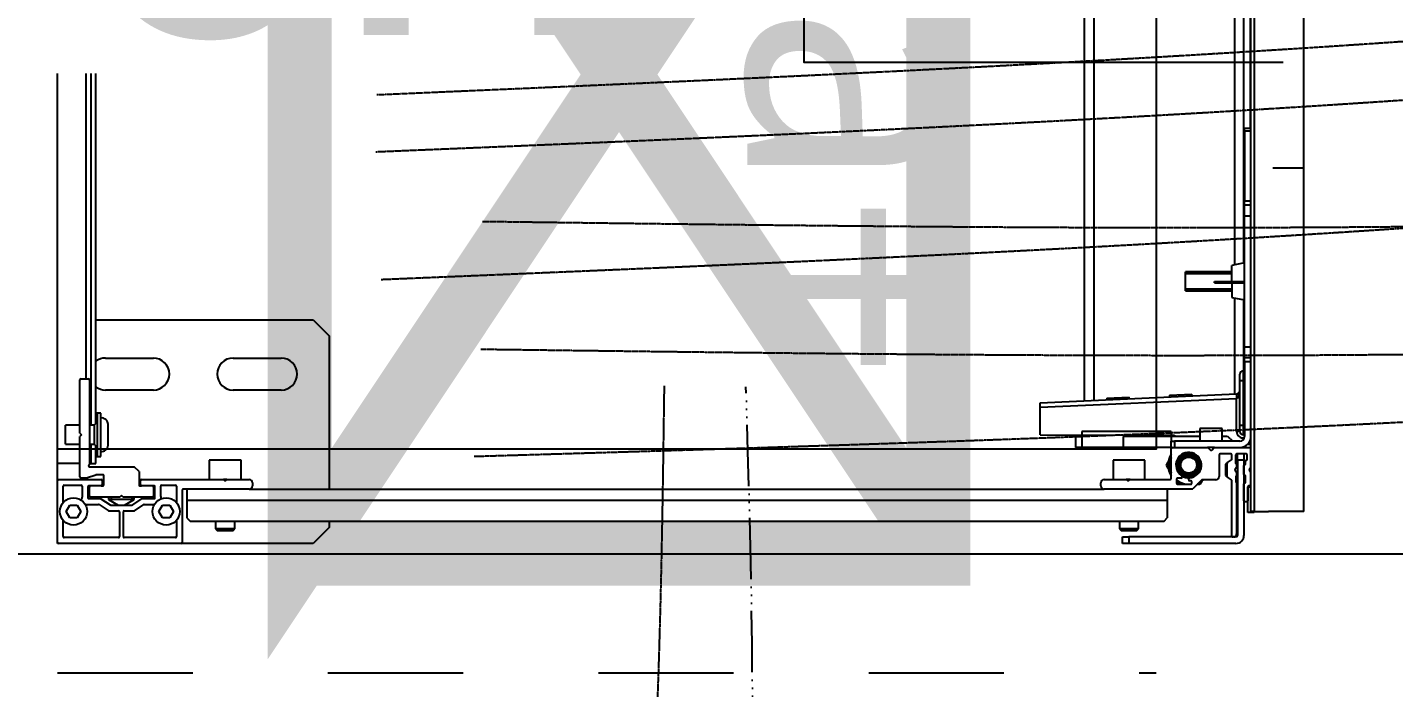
# Model space of a CAD drawing. Header units: millimetres. Extents: x 459337 to 526921, y -375392 to -289779.
# Drawn here: x 487274.9 to 487702.8, y -340635 to -340428.3 of the extents above; entities that cross this region are included whole.
import ezdxf
from ezdxf import colors
from ezdxf.entities.mleader import LeaderData, LeaderLine
from ezdxf.math import Vec2, Vec3

# ---------------------------------------------------------------- set-up
doc = ezdxf.new("R2010")
doc.units = ezdxf.units.MM
for name, pattern in [('prlm_ef', [0.165, 0.1, -0.065]), ('prlm_gaz', [36, 24, -3, 0, -3, 0, -3, 0, -3]), ('prlm_vmc', [0.282222, 0.141111, -0.141111])]:
    doc.linetypes.add(name, pattern=pattern)
doc.layers.add('_GAZELEC-BOITE INCORPO', color=36, linetype='Continuous', lineweight=18)
doc.layers.add('_GAZELEC-RESERVATION', color=1, linetype='Continuous', lineweight=18)
for name, color, linetype in [('_GAZELEC-EAU CHAUDE', 1, 'Continuous'), ('prlm-CHAUFF', 30, 'Continuous'), ('prlm-EAU-EF', 161, 'Continuous'), ('prlm-ELEC-CFO', 201, 'Continuous'), ('prlm-GAZ', 20, 'Continuous'), ('prlm-MOD', 64, 'Continuous')]:
    doc.layers.add(name, color=color, linetype=linetype)
doc.styles.add('Arial', font='arial.ttf')
doc.styles.add('prlm-chauff', font='trebucbi.ttf', dxfattribs={"height": 18})
doc.styles.add('prlm-elec-cfo', font='comic.ttf', dxfattribs={"height": 12})
doc.styles.get("Standard").update_dxf_attribs({"font": 'arial.ttf'})
doc.dimstyles.new('200', dxfattribs={"dimtxt": 150, "dimasz": 25, "dimexe": 50, "dimexo": 50, "dimgap": 20, "dimtad": 1, "dimdec": 0, "dimlfac": 0.1, "dimdsep": 46, "dimtxsty": 'Arial', "dimblk1": 'DOTBLANK', "dimblk2": 'DOTBLANK', "dimsah": 1, "dimcen": 25, "dimclrd": 5, "dimclre": 5, "dimadec": 0, "dimazin": 0, "dimtfac": 1, "dimtdec": 0, "dimtmove": 0, "dimatfit": 3, "dimldrblk": 'DOTBLANK', "dimfxl": 50, "dimtolj": 1, "dimtzin": 0, "dimarcsym": 0})

# ---------------------------------------------------------------- blocks, each defined once
blk = doc.blocks.new('MTI900_Alu_390')
at = {"layer": 'prlm-MOD', "color": 1, "linetype": 'Continuous'}
for p, q in [((-4.475, 0), (-4.472, 0)), ((-4.475, -0.003), (-4.475, 0)), ((-4.472, 0), (-4.278, 0)), ((-4.278, 0), (-4.225, 0)), ((-4.225, 0), (4.225, 0)), ((-4.225, -0.07), (-4.225, 0)), ((-4.475, -0.387), (-4.475, -0.003)), ((-4.457, -0.191), (-4.457, -0.021)), ((-4.454, -0.018), (-4.4033, -0.018)), ((-4.395, -0.0385), (-4.375, -0.0269)), ((-4.395, -0.0615), (-4.395, -0.0385)), ((-4.375, -0.0269), (-4.355, -0.0385)), ((-4.355, -0.0385), (-4.355, -0.0615)), ((-4.3467, -0.018), (-4.296, -0.018)), ((-4.293, -0.021), (-4.293, -0.074)), ((-4.275, -0.003), (-4.275, -0.137)), ((-4.165, -0.025), (-4.105, -0.025)), ((-4.165, -0.025), (-4.165, -0.07)), ((-4.105, -0.07), (-4.105, -0.025)), ((-4.375, -0.0731), (-4.395, -0.0615)), ((-4.355, -0.0615), (-4.375, -0.0731)), ((-4.296, -0.077), (-4.3306, -0.077)), ((-4.27, -0.073), (-4.27, -0.0895)), ((-4.267, -0.07), (-4.14, -0.07)), ((-4.135, -0.075), (-4.14, -0.07)), ((-4.13, -0.07), (-4.135, -0.075)), ((-4.13, -0.07), (-3.963, -0.07)), ((-3.96, -0.073), (-3.96, -0.097)), ((-4.353, -0.0864), (-4.353, -0.1286)), ((-4.335, -0.098), (-4.335, -0.1341)), ((-4.298, -0.095), (-4.332, -0.095)), ((-4.33, -0.195), (-4.33, -0.103)), ((-4.327, -0.1), (-4.298, -0.1)), ((-4.295, -0.137), (-4.295, -0.098)), ((-4.2698, -0.0905), (-4.2602, -0.1195)), ((-4.26, -0.142), (-4.26, -0.1205)), ((-4.235, -0.1), (-4.235, -0.24)), ((-3.963, -0.1), (-4.229, -0.1)), ((-4.225, -0.105), (-4.225, -0.1)), ((-4.225, -0.105), (-4.165, -0.105)), ((-4.225, -0.105), (-4.225, -0.12)), ((-4.225, -0.12), (-4.17, -0.12)), ((-4.203, -0.12), (-4.203, -0.125)), ((-4.203, -0.125), (-4.067, -0.125)), ((-4.203, -0.125), (-4.203, -0.135)), ((-4.165, -0.115), (-4.175, -0.125)), ((-4.165, -0.1), (-4.165, -0.115)), ((-4.105, -0.115), (-4.165, -0.115)), ((-4.105, -0.115), (-4.105, -0.1)), ((-4.105, -0.105), (4.105, -0.105)), ((-4.095, -0.125), (-4.105, -0.115)), ((-4.1, -0.12), (4.1, -0.12)), ((-4.067, -0.125), (-4.067, -0.12)), ((-4.067, -0.135), (-4.067, -0.125)), ((-3.96, -0.09), (3.96, -0.09)), ((-3.775, -0.12), (-3.775, -0.8)), ((-4.373, -0.1605), (-4.373, -0.191)), ((-4.3535, -0.1303), (-4.3725, -0.1588)), ((-4.3377, -0.16), (-4.355, -0.19)), ((-4.355, -0.1659), (-4.355, -0.2341)), ((-4.3355, -0.1358), (-4.3545, -0.1642)), ((-4.33, -0.1677), (-4.3421, -0.1677)), ((-4.3377, -0.24), (-4.3377, -0.16)), ((-4.33, -0.16), (-4.3377, -0.16)), ((-4.295, -0.137), (-4.295, -0.142)), ((-4.278, -0.14), (-4.292, -0.14)), ((-4.292, -0.145), (-4.263, -0.145)), ((-4.203, -0.135), (-4.067, -0.135)), ((-4.1675, -0.158), (-4.1025, -0.158)), ((-3.995, -0.3), (-3.995, -0.15)), ((-3.895, -0.15), (-3.895, -0.3)), ((-4.457, -0.369), (-4.457, -0.209)), ((-4.376, -0.194), (-4.454, -0.194)), ((-4.454, -0.206), (-4.376, -0.206)), ((-4.373, -0.209), (-4.373, -0.2404)), ((-4.355, -0.21), (-4.3377, -0.24)), ((-4.325, -0.2), (-4.33, -0.195)), ((-4.33, -0.205), (-4.325, -0.2)), ((-4.33, -0.297), (-4.33, -0.205)), ((-4.373, -0.2404), (-4.3535, -0.2697)), ((-4.3545, -0.2358), (-4.335, -0.265)), ((-4.33, -0.2323), (-4.3421, -0.2323)), ((-4.3377, -0.24), (-4.33, -0.24)), ((-4.25, -0.255), (-4.292, -0.255)), ((-4.25, -0.255), (-4.235, -0.24)), ((-4.353, -0.2714), (-4.353, -0.3036)), ((-4.335, -0.265), (-4.335, -0.302)), ((-4.295, -0.258), (-4.295, -0.263)), ((-4.295, -0.302), (-4.295, -0.263)), ((-4.292, -0.26), (-4.278, -0.26)), ((-4.275, -0.263), (-4.275, -0.52)), ((-4.395, -0.3285), (-4.375, -0.3169)), ((-4.395, -0.3515), (-4.395, -0.3285)), ((-4.375, -0.3169), (-4.355, -0.3285)), ((-4.355, -0.3285), (-4.355, -0.3515)), ((-4.332, -0.305), (-4.298, -0.305)), ((-4.328, -0.323), (-4.296, -0.323)), ((-4.298, -0.3), (-4.327, -0.3)), ((-4.293, -0.326), (-4.293, -0.369)), ((-4.4033, -0.372), (-4.454, -0.372)), ((-4.375, -0.3631), (-4.395, -0.3515)), ((-4.355, -0.3515), (-4.375, -0.3631)), ((-4.296, -0.372), (-4.3467, -0.372)), ((-4.475, -0.8), (-4.475, -0.387)), ((-4.308, -0.39), (-4.472, -0.39)), ((-4.395, -0.405), (-4.405, -0.415)), ((-4.405, -0.415), (-4.405, -3.465)), ((-4.34, -0.405), (-4.395, -0.405)), ((-4.305, -0.405), (-4.34, -0.405)), ((-4.34, -0.405), (-4.34, -3.475)), ((-4.305, -0.6), (-4.305, -0.393)), ((-4.43, -0.495), (-4.435, -0.5)), ((-4.435, -0.5), (-4.435, -0.55)), ((-4.43, -0.555), (-4.43, -0.495)), ((-4.405, -0.495), (-4.43, -0.495)), ((-4.215, -0.475), (-4.275, -0.475)), ((-4.215, -0.575), (-4.215, -0.475)), ((-4.435, -0.55), (-4.43, -0.555)), ((-4.43, -0.555), (-4.405, -0.555)), ((-4.275, -0.52), (-4.2779, -0.5229)), ((-4.2779, -0.5271), (-4.275, -0.53)), ((-4.275, -0.53), (-4.275, -0.52)), ((-4.275, -0.53), (-4.275, -0.6)), ((-3.995, -0.7), (-3.995, -0.55)), ((-3.895, -0.55), (-3.895, -0.7)), ((-4.275, -0.575), (-4.215, -0.575)), ((-4.305, -0.6), (-4.305, -3.277)), ((-4.285, -0.61), (-4.295, -0.61)), ((-4.425, -0.85), (-4.475, -0.8)), ((-3.775, -0.8), (-3.825, -0.85)), ((-4.405, -0.85), (-4.425, -0.85)), ((-3.825, -0.85), (-4.305, -0.85)), ((-4.1351, -3.077), (-4.136, -3.497)), ((-4.1351, -3.077), (-4.05, -3.077)), ((-4.0221, -3.692), (-4.05, -3.077)), ((-4.05, -3.077), (-4.035, -3.077)), ((-4.035, -3.077), (-4.0071, -3.6913)), ((-4.175, -3.207), (-4.175, -3.187)), ((-4.1353, -3.187), (-4.175, -3.187)), ((-4.175, -3.337), (-4.175, -3.207)), ((-4.125, -3.207), (-4.175, -3.207)), ((-4.125, -3.487), (-4.125, -3.207)), ((-0.2775, -3.215), (-4.0287, -3.215)), ((-0.2775, -3.245), (-4.0274, -3.245)), ((-4.305, -3.5528), (-4.305, -3.277)), ((-4.295, -3.267), (-4.285, -3.267)), ((-4.275, -3.277), (-4.275, -3.3458)), ((-4.0205, -3.2854), (-4.0255, -3.2857)), ((-4.0205, -3.2854), (-4.0173, -3.3556)), ((-4.475, -3.355), (-4.475, -3.335)), ((-4.475, -3.335), (-4.455, -3.335)), ((-4.455, -3.335), (-4.455, -3.355)), ((-4.43, -3.325), (-4.435, -3.33)), ((-4.435, -3.33), (-4.435, -3.38)), ((-4.43, -3.385), (-4.43, -3.325)), ((-4.405, -3.325), (-4.43, -3.325)), ((-4.215, -3.305), (-4.275, -3.305)), ((-4.215, -3.405), (-4.215, -3.305)), ((-4.175, -3.487), (-4.175, -3.337)), ((-4.14, -3.337), (-4.175, -3.337)), ((-4.14, -3.487), (-4.14, -3.337)), ((-4.475, -3.69), (-4.475, -3.355)), ((-4.455, -3.355), (-4.475, -3.355)), ((-4.455, -3.69), (-4.455, -3.355)), ((-4.2759, -3.3479), (-4.2779, -3.3499)), ((-4.2779, -3.3541), (-4.2759, -3.3561)), ((-4.275, -3.3582), (-4.275, -3.3458)), ((-4.275, -3.3582), (-4.275, -3.484)), ((-4.0223, -3.3558), (-4.0173, -3.3556)), ((-4.435, -3.38), (-4.43, -3.385)), ((-4.43, -3.385), (-4.405, -3.385)), ((-4.275, -3.405), (-4.215, -3.405)), ((-4.405, -3.465), (-4.395, -3.475)), ((-4.34, -3.475), (-4.395, -3.475)), ((-4.305, -3.475), (-4.34, -3.475)), ((-4.29, -3.5066), (-4.2854, -3.504)), ((-4.29, -3.507), (-4.29, -3.549)), ((-4.274, -3.504), (-4.287, -3.504)), ((-4.272, -3.487), (-4.178, -3.487)), ((-4.271, -3.518), (-4.271, -3.507)), ((-4.24, -3.4778), (-4.23, -3.472)), ((-4.23, -3.472), (-4.22, -3.4778)), ((-4.175, -3.49), (-4.175, -3.487)), ((-4.175, -3.487), (-4.155, -3.487)), ((-4.175, -3.49), (-4.175, -3.6008)), ((-4.155, -3.497), (-4.175, -3.497)), ((-4.14, -3.487), (-4.155, -3.487)), ((-4.155, -3.487), (-4.155, -3.497)), ((-4.155, -3.702), (-4.155, -3.497)), ((-4.125, -3.487), (-4.14, -3.487)), ((-4.14, -3.577), (-4.14, -3.487)), ((-4.136, -3.497), (-4.14, -3.4972)), ((-4.0116, -3.4816), (-4.0166, -3.4819)), ((-4.0116, -3.4816), (-4.0084, -3.5518)), ((-4.279, -3.549), (-4.279, -3.545)), ((-4.276, -3.542), (-4.2729, -3.542)), ((-4.2657, -3.521), (-4.268, -3.521)), ((-4.195, -3.5614), (-4.195, -3.5226)), ((-3.685, -3.532), (-3.625, -3.532)), ((-3.685, -3.532), (-3.685, -3.677)), ((-3.6789, -3.677), (-3.6789, -3.532)), ((-3.6311, -3.677), (-3.6311, -3.532)), ((-3.625, -3.677), (-3.625, -3.532)), ((-4.2769, -3.5821), (-4.3041, -3.5549)), ((-4.2906, -3.577), (-4.2906, -3.5684)), ((-4.2806, -3.5828), (-4.2906, -3.577)), ((-4.287, -3.552), (-4.282, -3.552)), ((-4.276, -3.627), (-4.276, -3.5842)), ((-4.115, -3.577), (-4.155, -3.577)), ((-4.115, -3.647), (-4.115, -3.577)), ((-4.0134, -3.552), (-4.0084, -3.5518)), ((-4.1759, -3.6029), (-4.1829, -3.6099)), ((-4.1829, -3.6141), (-4.1759, -3.6211)), ((-4.175, -3.6232), (-4.175, -3.6008)), ((-4.175, -3.6232), (-4.175, -3.734)), ((-3.66, -3.6225), (-3.655, -3.6225)), ((-3.66, -3.6225), (-3.66, -3.6361)), ((-3.66, -3.6361), (-3.655, -3.6361)), ((-3.66, -3.6361), (-3.66, -3.717)), ((-3.655, -3.6225), (-3.655, -3.6361)), ((-3.655, -3.6361), (-3.655, -3.717)), ((-4.452, -3.677), (-4.2791, -3.677)), ((-4.2766, -3.6757), (-4.2679, -3.6633)), ((-4.198, -3.637), (-4.266, -3.637)), ((-4.2654, -3.662), (-4.2246, -3.662)), ((-4.263, -3.657), (-4.265, -3.659)), ((-4.225, -3.659), (-4.265, -3.659)), ((-4.265, -3.659), (-4.265, -3.662)), ((-4.227, -3.657), (-4.263, -3.657)), ((-4.2607, -3.657), (-4.2607, -3.662)), ((-4.2293, -3.657), (-4.2293, -3.662)), ((-4.225, -3.659), (-4.227, -3.657)), ((-4.225, -3.662), (-4.225, -3.659)), ((-4.2221, -3.6633), (-4.2134, -3.6757)), ((-4.2109, -3.677), (-4.198, -3.677)), ((-4.195, -3.674), (-4.195, -3.64)), ((-4.155, -3.647), (-4.115, -3.647)), ((-4.14, -3.6567), (-4.14, -3.647)), ((-3.705, -3.677), (-3.713, -3.717)), ((-3.66, -3.677), (-3.705, -3.677)), ((-3.655, -3.677), (-3.605, -3.677)), ((-3.597, -3.717), (-3.605, -3.677)), ((-4.455, -3.682), (-4.455, -3.68)), ((-4.215, -3.695), (-4.45, -3.695)), ((-4.215, -3.715), (-4.45, -3.715)), ((-4.2855, -3.692), (-4.445, -3.692)), ((-4.345, -3.724), (-4.345, -3.718)), ((-4.342, -3.715), (-4.2885, -3.715)), ((-4.2653, -3.69), (-4.2827, -3.69)), ((-4.2826, -3.72), (-4.2654, -3.72)), ((-4.2651, -3.7161), (-4.269, -3.72)), ((-4.2618, -3.7161), (-4.2651, -3.7161)), ((-4.265, -3.69), (-4.265, -3.695)), ((-4.2521, -3.692), (-4.2625, -3.692)), ((-4.2607, -3.69), (-4.2607, -3.695)), ((-4.2595, -3.715), (-4.231, -3.715)), ((-4.2471, -3.6871), (-4.2521, -3.692)), ((-4.2379, -3.692), (-4.2429, -3.6871)), ((-4.228, -3.692), (-4.2379, -3.692)), ((-4.2293, -3.69), (-4.2293, -3.695)), ((-4.2249, -3.7161), (-4.2287, -3.7161)), ((-4.2252, -3.69), (-4.198, -3.69)), ((-4.2251, -3.72), (-4.215, -3.72)), ((-4.225, -3.695), (-4.225, -3.69)), ((-4.221, -3.72), (-4.2249, -3.7161)), ((-4.215, -3.715), (-4.215, -3.695)), ((-4.215, -3.695), (-4.195, -3.695)), ((-4.195, -3.715), (-4.215, -3.715)), ((-4.215, -3.72), (-4.215, -3.722)), ((-4.195, -3.722), (-4.195, -3.693)), ((-3.9067, -3.717), (-4.14, -3.717)), ((-4.135, -3.717), (-4.135, -3.712)), ((-4.105, -3.712), (-4.135, -3.712)), ((-4.125, -3.692), (-4.0221, -3.692)), ((-4.125, -3.702), (-4.125, -3.692)), ((-4.125, -3.702), (-4.105, -3.702)), ((-4.105, -3.702), (-3.965, -3.702)), ((-4.105, -3.702), (-4.105, -3.712)), ((-4.105, -3.712), (-4.105, -3.717)), ((-3.965, -3.712), (-4.105, -3.712)), ((-4.0071, -3.6913), (-4.0221, -3.692)), ((-4.022, -3.6925), (-4.0221, -3.692)), ((-3.7066, -3.685), (-4.0074, -3.685)), ((-4.0071, -3.6913), (-4.007, -3.6925)), ((-3.965, -3.702), (-3.945, -3.702)), ((-3.965, -3.702), (-3.965, -3.712)), ((-3.965, -3.717), (-3.965, -3.712)), ((-3.935, -3.712), (-3.965, -3.712)), ((-3.935, -3.712), (-3.935, -3.717)), ((-3.935, -3.715), (-3.7126, -3.715)), ((-3.9067, -3.737), (-3.9067, -3.717)), ((-3.9067, -3.717), (-3.8932, -3.717)), ((-3.8932, -3.717), (-3.86, -3.717)), ((-3.8932, -3.717), (-3.8932, -3.737)), ((-3.86, -3.717), (-3.45, -3.717)), ((-3.86, -3.717), (-3.86, -3.737)), ((-0.26, -3.685), (-3.6034, -3.685)), ((-3.5974, -3.715), (-0.25, -3.715)), ((-3.45, -3.717), (-3.45, -3.737)), ((-3.45, -3.717), (-3.4168, -3.717)), ((-3.4168, -3.737), (-3.4168, -3.717)), ((-3.4168, -3.717), (-3.4033, -3.717)), ((-3.185, -3.717), (-3.4033, -3.717)), ((-3.4033, -3.717), (-3.4033, -3.737)), ((-3.185, -3.717), (-3.175, -3.717)), ((-3.185, -3.737), (-3.185, -3.717)), ((-3.175, -3.717), (-3.175, -3.737)), ((-4.378, -3.747), (-4.378, -3.727)), ((-4.378, -3.727), (-4.298, -3.727)), ((-4.375, -3.747), (-4.378, -3.747)), ((-4.375, -3.737), (4.375, -3.737)), ((-4.375, -3.747), (-4.375, -3.737)), ((4.375, -3.747), (-4.375, -3.747)), ((-4.375, -3.747), (-4.375, -3.792)), ((-4.298, -3.727), (-4.342, -3.727)), ((-4.298, -3.727), (-4.298, -3.737)), ((-4.295, -3.734), (-4.295, -3.73)), ((-4.2471, -3.7321), (-4.2521, -3.737)), ((-4.2414, -3.7335), (-4.2486, -3.7335)), ((-4.2379, -3.737), (-4.2429, -3.7321)), ((-4.212, -3.725), (-4.198, -3.725)), ((-4.175, -3.737), (-4.175, -3.734)), ((-4.165, -3.737), (-4.165, -3.7265)), ((-3.175, -3.735), (-0.2433, -3.735)), ((-4.375, -3.902), (-4.375, -3.792)), ((-4.375, -3.902), (4.375, -3.902))]:
    blk.add_line(p, q, dxfattribs=at)
at = {"layer": 'prlm-MOD', "color": 1, "ltscale": 50}
blk.add_lwpolyline([(-3.3, -3.8058), (-3.3, -3.902)], dxfattribs=at)
at = {"layer": 'prlm-MOD', "color": 1, "linetype": 'Continuous'}
for centre, radius in [((-4.375, -0.05), 0.0425), ((-4.375, -0.34), 0.0425), ((-4.23, -3.542), 0.035), ((-4.23, -3.542), 0.03), ((-4.23, -3.542), 0.025)]:
    blk.add_circle(centre, radius, dxfattribs=at)
for centre, radius, start, end in [((-4.472, -0.003), 0.003, 90, 180), ((-4.278, -0.003), 0.003, 0, 90), ((-4.454, -0.021), 0.003, 90, 180), ((-4.4033, -0.021), 0.003, 84.5182, 90), ((-4.3467, -0.021), 0.003, 90, 95.4817), ((-4.296, -0.021), 0.003, 0, 90), ((-4.3306, -0.067), 0.01, 213.6525, 270), ((-4.296, -0.074), 0.003, 270, 0), ((-4.267, -0.073), 0.003, 90, 180), ((-3.963, -0.073), 0.003, 0, 90), ((-4.332, -0.098), 0.003, 90, 180), ((-4.327, -0.103), 0.003, 90, 180), ((-4.298, -0.098), 0.003, 0, 90), ((-4.298, -0.103), 0.003, 0, 90), ((-4.267, -0.0895), 0.003, 180, 198.4349), ((-4.263, -0.1205), 0.003, 0, 18.4349), ((-4.232, -0.1), 0.003, 0, 180), ((-3.945, -0.15), 0.05, 143.1301, 180), ((-3.963, -0.097), 0.003, 270, 0), ((-3.945, -0.15), 0.05, 0, 36.8699), ((-4.37, -0.1605), 0.003, 146.3099, 180), ((-4.352, -0.1659), 0.003, 146.3099, 180), ((-4.356, -0.1286), 0.003, 326.3099, 0), ((-4.338, -0.1341), 0.003, 326.3099, 0), ((-4.292, -0.137), 0.003, 180, 270), ((-4.292, -0.142), 0.003, 180, 270), ((-4.278, -0.137), 0.003, 270, 0), ((-4.263, -0.142), 0.003, 270, 0), ((-4.1675, -0.138), 0.02, 171.3731, 270), ((-4.1675, -0.133), 0.02, 185.7392, 187.1808), ((-4.1025, -0.138), 0.02, 270, 8.6269), ((-4.1025, -0.133), 0.02, 352.8192, 354.2608), ((-4.454, -0.191), 0.003, 180, 270), ((-4.454, -0.209), 0.003, 90, 180), ((-4.376, -0.191), 0.003, 270, 0), ((-4.376, -0.209), 0.003, 0, 90), ((-4.352, -0.2341), 0.003, 180, 213.6901), ((-4.292, -0.258), 0.003, 90, 180), ((-4.356, -0.2714), 0.003, 0, 33.6901), ((-4.327, -0.297), 0.003, 180, 270), ((-4.298, -0.297), 0.003, 270, 0), ((-4.292, -0.263), 0.003, 90, 180), ((-4.278, -0.263), 0.003, 0, 90), ((-4.332, -0.302), 0.003, 180, 270), ((-4.328, -0.333), 0.01, 90, 133.851), ((-4.298, -0.302), 0.003, 270, 0), ((-4.296, -0.326), 0.003, 0, 90), ((-3.945, -0.3), 0.05, 180, 0), ((-4.454, -0.369), 0.003, 180, 270), ((-4.4033, -0.369), 0.003, 270, 275.4818), ((-4.3467, -0.369), 0.003, 264.5182, 270), ((-4.296, -0.369), 0.003, 270, 0), ((-4.472, -0.387), 0.003, 180, 270), ((-4.308, -0.393), 0.003, 0, 90), ((-3.945, -0.55), 0.05, 0, 180), ((-4.2758, -0.525), 0.003, 135, 225), ((-4.295, -0.6), 0.01, 180, 270), ((-4.285, -0.6), 0.01, 270, 0), ((-3.945, -0.7), 0.05, 180, 0), ((-4.295, -3.277), 0.01, 90, 180), ((-4.285, -3.277), 0.01, 0, 90), ((-4.2758, -3.352), 0.003, 135, 225), ((-4.278, -3.3458), 0.003, 315, 0), ((-4.278, -3.3582), 0.003, 0, 45), ((-4.287, -3.507), 0.003, 90, 180), ((-4.23, -3.542), 0.06, 140.7035, 188.509), ((-4.23, -3.542), 0.065, 144.2242, 157.3801), ((-4.272, -3.484), 0.003, 180, 270), ((-4.274, -3.507), 0.003, 0, 90), ((-4.23, -3.542), 0.04, 184.0006, 146.0728), ((-4.23, -3.542), 0.065, 57.7958, 122.2042), ((-4.23, -3.542), 0.06, 66.4435, 113.5565), ((-4.178, -3.49), 0.003, 0, 90), ((-4.287, -3.549), 0.003, 180, 270), ((-4.282, -3.549), 0.003, 270, 0), ((-4.276, -3.545), 0.003, 90, 180), ((-4.2729, -3.545), 0.003, 4.0006, 90), ((-4.268, -3.518), 0.003, 180, 270), ((-4.23, -3.542), 0.04, 146.0728, 184.0006), ((-4.2657, -3.518), 0.003, 270, 326.0728), ((-4.302, -3.5528), 0.003, 180, 225), ((-4.23, -3.542), 0.065, 206.162, 224.9525), ((-4.279, -3.5842), 0.003, 0, 45), ((-4.266, -3.627), 0.01, 180, 270), ((-4.1808, -3.612), 0.003, 135, 225), ((-4.178, -3.6008), 0.003, 315, 0), ((-4.178, -3.6232), 0.003, 0, 45), ((-4.452, -3.68), 0.003, 90, 180), ((-4.2791, -3.674), 0.003, 270, 325.008), ((-4.2654, -3.665), 0.003, 90, 145.008), ((-4.2246, -3.665), 0.003, 34.992, 90), ((-4.2109, -3.674), 0.003, 214.992, 270), ((-4.198, -3.64), 0.003, 0, 90), ((-4.198, -3.674), 0.003, 270, 0), ((-4.1151, -3.7104), 0.05, 129.8841, 142.9139), ((-4.16, -3.6567), 0.02, 309.8841, 0), ((-4.45, -3.69), 0.025, 180, 270), ((-4.445, -3.682), 0.01, 180, 270), ((-4.45, -3.69), 0.005, 180, 270), ((-4.342, -3.718), 0.003, 90, 180), ((-4.2885, -3.718), 0.003, 9.5941, 90), ((-4.2827, -3.693), 0.003, 90, 160.5288), ((-4.2826, -3.717), 0.003, 189.5941, 270), ((-4.2654, -3.717), 0.003, 270, 350.4059), ((-4.2653, -3.693), 0.003, 19.4712, 90), ((-4.275, -3.715), 0.01, 353.9388, 0), ((-4.2595, -3.718), 0.003, 90, 170.4059), ((-4.245, -3.6892), 0.003, 45, 135), ((-4.231, -3.718), 0.003, 9.5941, 90), ((-4.2252, -3.693), 0.003, 90, 160.5288), ((-4.2251, -3.717), 0.003, 189.5941, 270), ((-4.215, -3.715), 0.01, 180, 186.0612), ((-4.212, -3.722), 0.003, 180, 270), ((-4.198, -3.693), 0.003, 0, 90), ((-4.198, -3.722), 0.003, 270, 0), ((-4.14, -3.702), 0.035, 180, 270), ((-4.14, -3.702), 0.015, 180, 270), ((-4.125, -3.712), 0.02, 90, 192.412), ((-4.125, -3.712), 0.01, 90, 180), ((-3.997, -3.692), 0.01, 182.6026, 270), ((-3.945, -3.712), 0.01, 0, 90), ((-4.342, -3.724), 0.003, 180, 270), ((-4.298, -3.73), 0.003, 0, 90), ((-4.292, -3.734), 0.003, 180, 270), ((-4.245, -3.7342), 0.003, 45, 135), ((-4.178, -3.734), 0.003, 270, 0)]:
    blk.add_arc(centre, radius, start, end, dxfattribs=at)
for centre, major_axis, ratio, start_param, end_param in [((-4.022, -3.6931), (0.015, 0.0007), 0.045361, 0, 1.568734), ((-3.997, -3.692), (0.025, 0), 0.4, 3.187016, 4.712389)]:
    blk.add_ellipse(centre, major_axis=major_axis, ratio=ratio, start_param=start_param, end_param=end_param, dxfattribs=at)
blk = doc.blocks.new('xi.thema+')
at = {"layer": 'prlm-CHAUFF', "color": 7, "linetype": 'prlm_vmc', "ltscale": 30}
for points in [[(-27.9, 0), (-27.9, 34.4)], [(27.9, 0), (27.9, 34.4)]]:
    blk.add_lwpolyline(points, dxfattribs=at)
at = {"layer": 'prlm-CHAUFF', "color": 0}
blk.add_lwpolyline([(-20.9, 0), (-20.9, 34.4), (20.9, 34.4), (20.9, 0)], close=True, dxfattribs=at)
for radius in [6.25, 4]:
    blk.add_circle((0, 13), radius, dxfattribs=at)
at = {"layer": 'prlm-CHAUFF', "color": 0, "insert": (0, 25.539), "char_height": 8, "width": 7.19706, "attachment_point": 5, "style": 'prlm-chauff'}
blk.add_mtext('thema+', dxfattribs=at)
blk = doc.blocks.new('xi.CH')
at = {"layer": 'prlm-ELEC-CFO', "lineweight": 5}
blk.add_hatch(color=0, dxfattribs=at).paths.add_polyline_path([(-3, 6), (-0.103, 3.699), (0, 0), (7.5, 7.5)])
at = {"layer": 'prlm-ELEC-CFO', "color": 0}
for points in [[(-3, 6), (7.5, 7.5), (0, 0)], [(0.955, 4.227), (-7.5, 0), (7.5, -5.5), (-7.5, -5.5), (-7.5, -7.5), (7.5, -7.5)]]:
    blk.add_lwpolyline(points, dxfattribs=at)
blk = doc.blocks.new('_DOTBLANK')
at = {"color": 0, "linetype": 'ByBlock'}
blk.add_line((-0.5, 0), (-1, 0), dxfattribs=at)
blk.add_circle((0, 0), 0.5, dxfattribs=at)
blk = doc.blocks.new('*D203')
at = {"layer": '_GAZELEC-BOITE INCORPO', "color": 5, "lineweight": -2, "transparency": 16777216}
for p, q in [((487169.08, -339538.95), (488008.36, -339538.95)), ((487958.36, -339563.95), (487958.36, -340568.05)), ((487169.08, -340593.05), (488008.36, -340593.05))]:
    blk.add_line(p, q, dxfattribs=at)
at = {"layer": '_GAZELEC-BOITE INCORPO', "color": 5, "lineweight": -2, "transparency": 16777216, "xscale": 25, "yscale": 25, "zscale": 25}
for p, rotation in [((487958.36, -339538.95), 90), ((487958.36, -340593.05), 270)]:
    blk.add_blockref('_DOTBLANK', p, dxfattribs=dict(at, rotation=rotation))
at = {"layer": '_GAZELEC-BOITE INCORPO', "color": 0, "transparency": 16777216, "insert": (487861.77, -340066), "char_height": 150, "attachment_point": 5, "rotation": 90, "style": 'Arial'}
blk.add_mtext('\\A1;105', dxfattribs=at)

msp = doc.modelspace()

# ---------------------------------------------------------------- linework, layer by layer
at = {"layer": 'prlm-EAU-EF', "linetype": 'prlm_ef'}
for points in [[(485327.945, -340481.532), (485405.177, -340861.973), (486188.494, -341274.753), (487247.403, -341101.165), (487398.08, -340950.488), (487474.437, -340540.5)], [(485300.431, -340500.099), (485344.518, -340861.266), (485662.509, -341323.164), (486473.287, -342411.725), (486863.415, -342960.363), (487533.062, -343089.91)]]:
    msp.add_spline(points, degree=3, dxfattribs=at)
at = {"layer": 'prlm-GAZ', "linetype": 'prlm_gaz', "ltscale": 0.8}
for points in [[(483882.779, -340494.175), (483922.659, -340854.668), (484648.466, -341302.776), (486352.789, -341378.767), (486909.77, -341308.649), (487220.735, -341175.574), (487390.388, -341020.566), (487475.849, -340855.611), (487499.949, -340540.758)], [(483853.551, -340517.851), (483853.551, -340807.386), (483992.273, -341046.569), (484467.461, -341291.608), (485380.699, -341523.585), (485922.774, -341752.936), (486326.874, -342292.558), (486528.826, -342627.208), (486749.004, -342934.034), (487162.635, -343123.288), (487571.926, -343144.388)]]:
    msp.add_spline(points, degree=3, dxfattribs=at)

# ---------------------------------------------------------------- block references
at = {"layer": 'prlm-CHAUFF', "xscale": 10, "yscale": 10, "zscale": 10, "rotation": 269.9998100426612}
msp.add_blockref('xi.thema+', (487284.403, -340351.285), dxfattribs=at)
at = {"layer": 'prlm-ELEC-CFO', "xscale": 10, "yscale": 10, "zscale": 10}
msp.add_blockref('xi.CH', (487593.133, -340364.137), dxfattribs=at)
at = {"layer": 'prlm-MOD', "xscale": 99.99999999999972, "yscale": 99.99999999999972, "zscale": 99.99999999999972, "rotation": 89.99988466022305}
msp.add_blockref('MTI900_Alu_390', (487284.403, -340142.285), dxfattribs=at)

# ---------------------------------------------------------------- next in the draw order: texts
at = {"layer": 'prlm-ELEC-CFO', "lineweight": 20, "insert": (487373.598, -340371.462), "char_height": 120, "attachment_point": 5, "line_spacing_factor": 0.8, "style": 'prlm-elec-cfo', "bg_fill": 3, "box_fill_scale": 1.1, "bg_fill_color": 256, "bg_fill_transparency": 0}
msp.add_mtext('ch', dxfattribs=at)

# ---------------------------------------------------------------- next in the draw order: linework, layer by layer
at = {"layer": '_GAZELEC-BOITE INCORPO', "const_width": 20}
msp.add_lwpolyline([(487360.22, -340493.017), (487360.22, -340593.017), (487560.22, -340593.017), (487560.219, -340293.023), (487360.216, -340293.023), (487360.226, -340593.017), (487560.219, -340293.023), (487360.216, -340293.023), (487560.214, -340593.017)], dxfattribs=at)
at = {"layer": '_GAZELEC-EAU CHAUDE', "linetype": 'prlm_ef'}
for points, knots in [([(487384.06, -340467.197), (487443.488, -340464.727), (487502.809, -340462.261), (487594.57, -340457.71), (487627.119, -340455.951), (487724.597, -340450.013), (487789.359, -340445.173), (487866.956, -340437.538), (487880.064, -340436.184), (487906.266, -340433.343), (487919.366, -340431.854), (487958.665, -340427.206), (487984.863, -340423.862), (488063.464, -340413.231), (488115.877, -340405.347), (488206.329, -340391.026), (488244.345, -340384.789), (488313.707, -340373.28), (488345.039, -340368.033), (488403.061, -340358.379), (488429.74, -340353.963), (488533.855, -340337.025), (488611.359, -340325.041), (488743.999, -340306.16), (488799.049, -340298.799), (488964.536, -340278.445), (489075.308, -340267.18), (489222.94, -340256.503), (489259.22, -340254.223), (489310.176, -340251.545), (489324.788, -340250.838), (489354.043, -340249.546), (489368.693, -340248.962), (489412.693, -340247.436), (489442.096, -340246.718), (489530.41, -340245.775), (489589.428, -340246.758), (489707.195, -340253.637), (489765.947, -340259.531), (489835.787, -340270.561), (489847.284, -340272.508), (489867.396, -340276.159), (489876.02, -340277.804), (489893.223, -340281.242), (489901.806, -340283.035), (489927.498, -340288.628), (489944.551, -340292.642), (489995.49, -340305.477), (490029.157, -340315.089), (490127.7, -340346.07), (490191.799, -340369.922), (490318.166, -340421.884), (490380.434, -340449.996), (490464.556, -340489.713), (490487.086, -340500.525), (490528.969, -340520.835), (490548.344, -340530.312), (490586.988, -340549.328), (490606.254, -340558.867), (490663.919, -340587.546), (490702.182, -340606.745), (490816.699, -340664.306), (490892.677, -340702.632), (491045.303, -340777.735), (491121.951, -340814.512), (491220.666, -340859.351), (491241.769, -340868.793), (491272.579, -340882.34), (491282.215, -340886.545), (491301.503, -340894.882), (491311.156, -340899.015), (491340.148, -340911.273), (491359.519, -340919.258), (491419.998, -340943.295), (491461.267, -340958.412), (491544.28, -340984.713), (491586.022, -340995.898), (491661.387, -341011.124), (491694.907, -341016.166), (491744.007, -341020.523), (491759.412, -341021.462), (491785.04, -341022.26), (491795.232, -341022.379), (491815.675, -341022.204), (491825.923, -341021.91), (491856.693, -341020.401), (491877.241, -341018.556), (491929.812, -341011.576), (491961.679, -341005.164), (492023.834, -340987.847), (492054.121, -340976.943), (492112.114, -340950.479), (492139.82, -340934.921), (492185.859, -340903.056), (492204.893, -340887.722), (492229.744, -340864.23), (492236.593, -340857.341), (492246.657, -340846.546), (492250.022, -340842.816), (492256.657, -340835.216), (492259.926, -340831.349), (492269.581, -340819.552), (492275.815, -340811.431), (492293.872, -340786.381), (492305.049, -340768.766), (492325.498, -340732.177), (492334.768, -340713.205), (492351.234, -340674.395), (492358.429, -340654.557), (492370.596, -340614.522), (492375.568, -340594.323), (492383.166, -340554.079), (492385.79, -340534.034), (492388.597, -340494.614), (492388.778, -340475.24), (492386.641, -340437.681), (492384.324, -340419.496), (492379.522, -340396.165), (492378.142, -340390.28), (492375.426, -340380.014), (492374.149, -340375.593), (492371.408, -340366.85), (492369.946, -340362.531), (492365.287, -340349.723), (492361.819, -340341.381), (492351.721, -340319.794), (492344.492, -340306.843), (492328.195, -340281.72), (492319.127, -340269.55), (492299.225, -340245.893), (492288.391, -340234.408), (492265.066, -340212.065), (492252.574, -340201.207), (492226.071, -340180.071), (492212.06, -340169.793), (492174.538, -340144.22), (492150.066, -340129.302), (492098.494, -340100.524), (492071.396, -340086.663), (492015.255, -340059.722), (491986.212, -340046.642), (491926.857, -340020.947), (491896.545, -340008.333), (491847.595, -339988.265), (491829.151, -339980.771), (491511.096, -339673.688)], [0, 0, 0, 0, 178.2385768, 178.2385768, 276.4368363, 276.4368363, 472.8333553, 472.8333553, 512.805689, 512.805689, 552.7780228, 552.7780228, 632.7226903, 632.7226903, 792.6120253, 792.6120253, 908.4033293, 908.4033293, 1003.6603072, 1003.6603072, 1084.6089661, 1084.6089661, 1319.2074895, 1319.2074895, 1485.2134652, 1485.2134652, 1817.2254167, 1817.2254167, 1925.1250877, 1925.1250877, 1968.4610978, 1968.4610978, 2011.7971078, 2011.7971078, 2098.469128, 2098.469128, 2271.8131684, 2271.8131684, 2445.1572087, 2445.1572087, 2479.3718266, 2479.3718266, 2505.1162329, 2505.1162329, 2530.8606391, 2530.8606391, 2582.3494516, 2582.3494516, 2685.3270766, 2685.3270766, 2886.2637725, 2886.2637725, 3087.2004683, 3087.2004683, 3161.1788163, 3161.1788163, 3225.3379475, 3225.3379475, 3289.4970786, 3289.4970786, 3417.8153409, 3417.8153409, 3674.4518654, 3674.4518654, 3931.08839, 3931.08839, 4000.5495736, 4000.5495736, 4032.0678084, 4032.0678084, 4063.5860432, 4063.5860432, 4126.6225127, 4126.6225127, 4259.9378879, 4259.9378879, 4393.2532631, 4393.2532631, 4499.0402508, 4499.0402508, 4547.1910229, 4547.1910229, 4578.8704653, 4578.8704653, 4610.5499077, 4610.5499077, 4673.9087925, 4673.9087925, 4773.4804628, 4773.4804628, 4873.0521332, 4873.0521332, 4972.6238035, 4972.6238035, 5049.5849789, 5049.5849789, 5079.9967017, 5079.9967017, 5095.6324855, 5095.6324855, 5111.2682693, 5111.2682693, 5142.5398369, 5142.5398369, 5205.0829722, 5205.0829722, 5267.6261074, 5267.6261074, 5330.1692427, 5330.1692427, 5392.712378, 5392.712378, 5455.2555132, 5455.2555132, 5517.7986485, 5517.7986485, 5580.3417837, 5580.3417837, 5601.9162666, 5601.9162666, 5618.685654, 5618.685654, 5635.4550415, 5635.4550415, 5668.9938165, 5668.9938165, 5724.1006054, 5724.1006054, 5779.2073942, 5779.2073942, 5834.3141831, 5834.3141831, 5889.4209719, 5889.4209719, 5944.5277608, 5944.5277608, 6030.1710219, 6030.1710219, 6115.8142829, 6115.8142829, 6201.457544, 6201.457544, 6287.1008051, 6287.1008051, 6338.3924784, 6338.3924784, 6338.3924784, 6338.3924784]), ([(487417.502, -340488.986), (487516.49, -340490.305), (487615.156, -340491.615), (487741.096, -340490.24), (487768.768, -340489.748), (487851.675, -340487.546), (487906.951, -340485.103), (488017.54, -340478.688), (488072.851, -340474.714), (488238.868, -340461.125), (488349.655, -340449.841), (488571.603, -340426.207), (488682.765, -340413.858), (488875.603, -340394.525), (488957.154, -340386.993), (489069.274, -340378.448), (489099.691, -340376.311), (489160.573, -340372.469), (489191.027, -340370.762), (489282.428, -340366.301), (489343.411, -340364.208), (489526.489, -340360.713), (489648.712, -340362.097), (489807.348, -340369.204), (489843.658, -340371.191), (489893.153, -340374.405), (489906.329, -340375.308), (489932.706, -340377.221), (489945.902, -340378.233), (489985.508, -340381.462), (490011.934, -340383.872), (490091.205, -340392.106), (490144.043, -340398.935), (490249.301, -340416.52), (490301.722, -340427.277), (490405.721, -340453.988), (490457.301, -340469.943), (490523.313, -340494.818), (490538.347, -340500.789), (490561.97, -340510.686), (490570.602, -340514.412), (490586.718, -340521.58), (490594.205, -340524.998), (490609.121, -340531.975), (490616.552, -340535.535), (490638.768, -340546.417), (490653.477, -340553.94), (490697.319, -340577.209), (490726.169, -340593.652), (490798.031, -340636.704), (490840.63, -340664.162), (490924.75, -340720.154), (490966.272, -340748.688), (491048.568, -340804.936), (491089.342, -340832.65), (491170.408, -340885.377), (491210.699, -340910.388), (491283.355, -340951.54), (491315.767, -340968.462), (491380.479, -340998.396), (491412.777, -341011.406), (491470.05, -341030.253), (491495.029, -341037.049), (491529.861, -341044.273), (491539.681, -341046.061), (491556.645, -341048.701), (491563.784, -341049.676), (491576.495, -341051.16), (491582.062, -341051.725), (491593.235, -341052.686), (491598.837, -341053.084), (491615.692, -341054.03), (491626.992, -341054.334), (491665.402, -341054.306), (491692.816, -341052.516), (491748.344, -341045.788), (491776.458, -341040.849), (491833.297, -341028.235), (491862.022, -341020.561), (491919.977, -341002.924), (491949.207, -340992.961), (492022.456, -340965.899), (492066.718, -340947.692), (492155.816, -340908.84), (492200.652, -340888.195), (492290.638, -340846.101), (492335.789, -340824.651), (492403.413, -340793.186), (492425.849, -340782.856), (492462.418, -340766.354), (492476.551, -340760.059), (492504.798, -340747.683), (492518.913, -340741.6), (492561.244, -340723.69), (492589.447, -340712.202), (492674.119, -340679.288), (492730.652, -340659.412), (492844.475, -340624.85), (492901.767, -340610.165), (493017.659, -340587.071), (493076.259, -340578.663), (493157.962, -340572.172), (493180.294, -340570.921), (493225.221, -340569.499), (493247.807, -340569.327), (493315.77, -340570.51), (493361.35, -340573.56), (493452.17, -340584.608), (493497.41, -340592.605), (493586.648, -340613.997), (493630.647, -340627.39), (493716.469, -340660.039), (493758.293, -340679.295), (493808.377, -340707.197), (493818.124, -340712.869), (493847.057, -340730.462), (493865.91, -340742.945), (493902.614, -340769.325), (493920.464, -340783.222), (493973.975, -340828.298), (494007.718, -340861.724), (494050.821, -340912.274), (494062.767, -340927.301), (494080.981, -340951.949), (494087.605, -340961.322), (494099.18, -340978.476), (494104.205, -340986.209), (494111.927, -340998.564), (494114.716, -341003.131), (494120.573, -341012.948), (494123.622, -341018.2), (494129.587, -341028.736), (494132.505, -341034.023), (494141.081, -341049.93), (494146.563, -341060.597), (494163.3, -341094.427), (494173.869, -341117.719), (494190.975, -341156.78), (494197.728, -341172.594), (494204.433, -341188.296)], [0, 0, 0, 0, 296.7861803, 296.7861803, 380.4957433, 380.4957433, 547.9148694, 547.9148694, 715.3339955, 715.3339955, 1050.1722477, 1050.1722477, 1385.0104999, 1385.0104999, 1629.6348036, 1629.6348036, 1720.6030715, 1720.6030715, 1811.5713394, 1811.5713394, 1993.5078753, 1993.5078753, 2357.3809471, 2357.3809471, 2465.3527199, 2465.3527199, 2504.5263398, 2504.5263398, 2543.6999598, 2543.6999598, 2622.0471997, 2622.0471997, 2778.7416795, 2778.7416795, 2935.4361592, 2935.4361592, 3092.130639, 3092.130639, 3138.5730314, 3138.5730314, 3165.4223855, 3165.4223855, 3188.8309416, 3188.8309416, 3212.2394977, 3212.2394977, 3259.0566099, 3259.0566099, 3352.6908343, 3352.6908343, 3494.8938873, 3494.8938873, 3637.0969402, 3637.0969402, 3779.2999932, 3779.2999932, 3921.5030462, 3921.5030462, 4036.6521509, 4036.6521509, 4151.8012556, 4151.8012556, 4240.9003828, 4240.9003828, 4275.853908, 4275.853908, 4301.2159896, 4301.2159896, 4320.9655063, 4320.9655063, 4340.7150231, 4340.7150231, 4380.2140565, 4380.2140565, 4474.2023956, 4474.2023956, 4568.1907347, 4568.1907347, 4662.1790738, 4662.1790738, 4756.167413, 4756.167413, 4896.1091393, 4896.1091393, 5036.0508656, 5036.0508656, 5175.9925919, 5175.9925919, 5245.4127653, 5245.4127653, 5289.1264125, 5289.1264125, 5332.8400598, 5332.8400598, 5420.2673544, 5420.2673544, 5595.1219435, 5595.1219435, 5769.9765327, 5769.9765327, 5944.8311218, 5944.8311218, 6010.0915913, 6010.0915913, 6075.3520609, 6075.3520609, 6205.8729999, 6205.8729999, 6336.3939389, 6336.3939389, 6466.9148779, 6466.9148779, 6597.435817, 6597.435817, 6629.3560058, 6629.3560058, 6693.1963836, 6693.1963836, 6757.0367613, 6757.0367613, 6890.8322699, 6890.8322699, 6945.2271613, 6945.2271613, 6977.8085438, 6977.8085438, 7004.0156033, 7004.0156033, 7019.2296974, 7019.2296974, 7036.5311703, 7036.5311703, 7053.8326433, 7053.8326433, 7088.4355892, 7088.4355892, 7163.2198583, 7163.2198583, 7214.2954952, 7214.2954952, 7214.2954952, 7214.2954952])]:
    msp.add_open_spline(points, degree=3, knots=knots, dxfattribs=at)
at = {"layer": 'prlm-EAU-EF', "linetype": 'prlm_ef'}
for points in [[(487384.353, -340449.335), (487819.318, -340423.605), (489578.62, -339854.867), (490585.431, -339015.454), (490997.024, -338738.413), (492027.639, -338994.518), (492185.872, -339599.666)], [(487414.808, -340562.534), (487897.032, -340538.911), (490177.915, -340473.493), (491138.939, -341035.477), (492985.51, -340768.469), (493144.307, -340305.263), (492863.431, -338931.275)], [(487385.721, -340507.163), (487892.041, -340475.116), (488462.703, -340389.127), (489337.742, -340290.306), (489857.643, -340315.056), (490515.949, -340559.017), (491258.997, -340920.046), (491794.847, -341062.309), (492275.746, -340873.969), (492413.427, -340367.529), (491822.909, -339933.582), (491536.188, -339662.417)], [(487416.969, -340528.983), (487798.098, -340528.983), (489127.335, -340414.648), (489895.152, -340414.648), (490569.395, -340557.675), (491574.33, -341091.124), (492492.981, -340796.563), (493193.609, -340610.56), (493807.497, -340753.222), (494084.004, -341029.729), (494167.647, -341204.005)]]:
    msp.add_spline(points, degree=3, dxfattribs=at)

# ---------------------------------------------------------------- next in the draw order: dimensions: what is measured, and where the dimension line sits
at = {"layer": '_GAZELEC-BOITE INCORPO'}
dim = msp.add_linear_dim(base=(487958.358, -340593.049), p1=(487119.077, -339538.955), p2=(487119.077, -340593.049), angle=90, dimstyle='200', dxfattribs=at)
dim.commit()
dim.dimension.update_dxf_attribs({"geometry": '*D203', "text_midpoint": (487861.772, -340066.002)})

# ---------------------------------------------------------------- next in the draw order: leaders
at = {"layer": '_GAZELEC-RESERVATION', "color": 6}
ml = msp.add_multileader_mtext('Standard', dxfattribs=at)
ml.set_content('résa n°24\\P200x200 en dalle haute', color=6)
ml.set_leader_properties()
ml.build(insert=Vec2(0, 0))
ml.multileader.update_dxf_attribs({"has_text_frame": 1, "arrow_head_size": 80, "scale": 20})
ctx = ml.context
ctx.base_point, ctx.scale, ctx.char_height, ctx.arrow_head_size, ctx.landing_gap_size, ctx.plane_origin = Vec3(483998.096, -339926.683), 20, 80, 80, 40, Vec3(478290.351, -339728.306)
notes = []
notes.append((ctx, [(1, (1, 1, 0), (483908.251, -339926.683), (1, 0), 89.845, [(0, [(483250.432, -340441.925)], 0, [])])]))
ctx.mtext.insert, ctx.mtext.width, ctx.mtext.flow_direction = Vec3(484038.096, -339886.001), 1568.85041, 5
ml = msp.add_multileader_mtext('Standard', dxfattribs=at)
ml.set_content('résa n°24bis\\P150x150 en dalle haute', color=6)
ml.set_leader_properties()
ml.build(insert=Vec2(0, 0))
ml.multileader.update_dxf_attribs({"has_text_frame": 1, "arrow_head_size": 80, "scale": 20})
ctx = ml.context
ctx.base_point, ctx.scale, ctx.char_height, ctx.arrow_head_size, ctx.landing_gap_size, ctx.plane_origin = Vec3(485713.661, -340082.494), 20, 80, 80, 40, Vec3(480005.916, -339884.116)
notes.append((ctx, [(1, (1, 1, 0), (485623.816, -340082.494), (1, 0), 89.845, [(0, [(484938.27, -340508.097)], 0, [])])]))
ctx.mtext.insert, ctx.mtext.width, ctx.mtext.flow_direction = Vec3(485753.661, -340041.811), 1568.85041, 5
for ctx, leaders in notes:
    for number, flags, end, landing, length, lines in leaders:
        leader = LeaderData()
        leader.index, (leader.has_last_leader_line, leader.has_dogleg_vector, leader.attachment_direction) = number, flags
        leader.last_leader_point, leader.dogleg_vector, leader.dogleg_length = Vec3(end), Vec3(landing), length
        for number, points, colour, breaks in lines:
            line = LeaderLine()
            line.index, line.vertices, line.color, line.breaks = number, Vec3.list(points), colors.encode_raw_color(colour), breaks
            leader.lines.append(line)
        ctx.leaders.append(leader)

doc.saveas('drawing.dxf')
